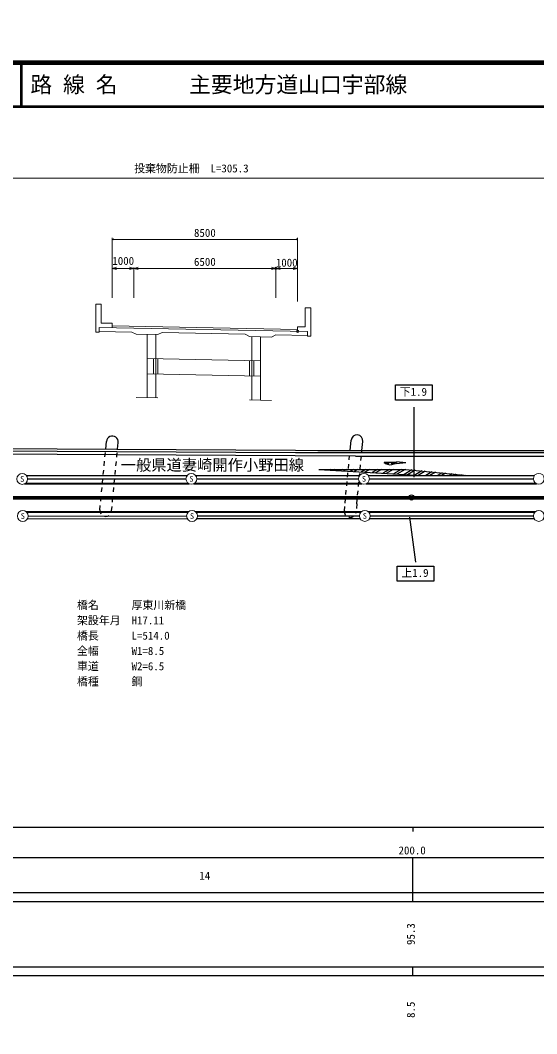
# Model space of a CAD drawing. Units: millimetres, scale not verified, with parts at other scales. Extents: x -622642 to 680000, y -103464 to 867584.
# Drawn here: x 178073 to 296387, y 157691 to 389710 of the extents above; entities that cross this region are included whole.
import ezdxf
from ezdxf.enums import TextEntityAlignment as Align

# ---------------------------------------------------------------- set-up
doc = ezdxf.new("R2010")
doc.units = ezdxf.units.MM
doc.header["$LTSCALE"] = 1000
doc.header["$PDMODE"] = 32
doc.header["$PDSIZE"] = 500
doc.linetypes.add('CHAIN', pattern=[18.5, 12, -1.5, 3.5, -1.5])
for name, color, linetype, lineweight in [('M-BGD', 7, 'Continuous', 25), ('M-BMK', 2, 'CHAIN', 13), ('M-BMK-SRVR', 3, 'Continuous', 25), ('M-STR-HTXT', 7, 'Continuous', 13), ('M-STR-STR1', 1, 'Continuous', 25), ('M-STR-STRC', 7, 'Continuous', 25), ('M-TTL', 7, 'Continuous', 140), ('M-TTL-BAND', 7, 'Continuous', 25), ('M-TTL-LINE', 7, 'Continuous', 50)]:
    doc.layers.add(name, color=color, linetype=linetype, lineweight=lineweight)
doc.layers.add('M-BMK-HTXT', color=7, linetype='Continuous')
doc.layers.add('M-TTL-TXT', color=7, linetype='Continuous')
doc.styles.add('ＭＳ ゴシック', font='')
doc.styles.get('ＭＳ ゴシック').set_extended_font_data('MS Gothic')

msp = doc.modelspace()

# ---------------------------------------------------------------- linework, layer by layer
at = {"layer": 'M-BGD'}
for p, q in [((197652, 291523), (197822, 293292)), ((200363, 291507), (200510, 293033)), ((253638, 291243), (253860, 293552)), ((256351, 291243), (256548, 293293)), ((241109, 290672), (67742, 291672)), ((197480, 289733), (197576, 290728)), ((200191, 289717), (200287, 290713)), ((246272, 290643), (241109, 290672)), ((337628, 290650), (246272, 290643)), ((253431, 289084), (253527, 290079)), ((253622, 291075), (253638, 291243)), ((256319, 290913), (256351, 291243)), ((197289, 287742), (197384, 288738)), ((200000, 287726), (200096, 288722)), ((253240, 287093), (253335, 288088)), ((255937, 286931), (256032, 287927)), ((256128, 288922), (256224, 289918)), ((197097, 285751), (197193, 286747)), ((199809, 285736), (199904, 286731)), ((253048, 285102), (253144, 286098)), ((255796, 285468), (255841, 285936)), ((179768, 284713), (216037, 284721)), ((196906, 283760), (197002, 284756)), ((199617, 283745), (199713, 284740)), ((218537, 284721), (255554, 284729)), ((252857, 283111), (252953, 284107)), ((255554, 282950), (255650, 283945)), ((258054, 284729), (270073, 284732)), ((270073, 284732), (295617, 284737)), ((196524, 279779), (196619, 280774)), ((196715, 281770), (196811, 282765)), ((199235, 279763), (199330, 280759)), ((199426, 281754), (199522, 282749)), ((252666, 281120), (252761, 282116)), ((255363, 280959), (255459, 281954)), ((196320, 277662), (196416, 278658)), ((196511, 279653), (196524, 279779)), ((199199, 279395), (199235, 279763)), ((252475, 279130), (252570, 280125)), ((255172, 278968), (255076, 277973)), ((255172, 278968), (255267, 279963)), ((179905, 276213), (216173, 276221)), ((196320, 277647), (196312, 277426)), ((196312, 277426), (196346, 277179)), ((196346, 277179), (196420, 276953)), ((196420, 276953), (196537, 276737)), ((196537, 276737), (196565, 276701)), ((197382, 276164), (197400, 276158)), ((197400, 276158), (197678, 276136)), ((197678, 276136), (197820, 276145)), ((197820, 276145), (198071, 276199)), ((198071, 276199), (198293, 276293)), ((198293, 276293), (198346, 276326)), ((198951, 277093), (198955, 277102)), ((198955, 277102), (199001, 277324)), ((199008, 277404), (199104, 278399)), ((218673, 276221), (255759, 276229)), ((252311, 277410), (252302, 277189)), ((252302, 277189), (252336, 276941)), ((252311, 277425), (252406, 278420)), ((252336, 276941), (252410, 276715)), ((252410, 276715), (252527, 276500)), ((252527, 276500), (252555, 276463)), ((254942, 276856), (254945, 276864)), ((254945, 276864), (254991, 277086)), ((258259, 276229), (269590, 276232)), ((269590, 276232), (295617, 276237)), ((253373, 275926), (253391, 275920)), ((253391, 275920), (253669, 275898)), ((253669, 275898), (253810, 275907)), ((253810, 275907), (254061, 275962)), ((254061, 275962), (254284, 276056)), ((254284, 276056), (254336, 276089))]:
    msp.add_line(p, q, dxfattribs=at)
for centre, radius, start, end in [((-137118, 382060), 485524, 349.53096, 349.53096), ((255204, 293423), 1350, 354.51204, 174.51204), ((199166, 293162), 1350, 354.51158, 174.51158)]:
    msp.add_arc(centre, radius, start, end, dxfattribs=at)
at = {"layer": 'M-BMK'}
msp.add_line((95680, 280408), (567080, 280573), dxfattribs=at)
at = {"layer": 'M-BMK-SRVR'}
msp.add_circle((267680, 280468), 600, dxfattribs=at)
at = {"layer": 'M-STR-HTXT'}
for p, q in [((371858, 353557), (67712, 353557)), ((199114, 326145), (199114, 339892)), ((199114, 339542), (199489, 339636)), ((241614, 339542), (199114, 339542)), ((199114, 339542), (199489, 339448)), ((241614, 339542), (241239, 339636)), ((241614, 339542), (241239, 339448)), ((241614, 325295), (241614, 339892)), ((199114, 332915), (200114, 333165)), ((204114, 332915), (199114, 332915)), ((199114, 332915), (200114, 332665)), ((204114, 332915), (203114, 333165)), ((204114, 332915), (203114, 332665)), ((204114, 332915), (205114, 333165)), ((204114, 333083), (204114, 326145)), ((236614, 332915), (204114, 332915)), ((204114, 332915), (205114, 332665)), ((236614, 332915), (235614, 333165)), ((236614, 332915), (235614, 332665)), ((236614, 332915), (237614, 333165)), ((241614, 332915), (236614, 332915)), ((236614, 332915), (237614, 332665)), ((236614, 326145), (236614, 332915)), ((241614, 332915), (240614, 333165)), ((241614, 332915), (240614, 332665)), ((241614, 326145), (241614, 332915)), ((236614, 330046), (236614, 326145)), ((195364, 324743), (196614, 324743)), ((195364, 318330), (195364, 324743)), ((196614, 320343), (196614, 324743)), ((243364, 323893), (244614, 323893)), ((243364, 319493), (243364, 323893)), ((244614, 323893), (244614, 317370)), ((196614, 320343), (197864, 320343)), ((197864, 320343), (199114, 320343)), ((199114, 320343), (199114, 319743)), ((195364, 318330), (196114, 318330)), ((196114, 318330), (196114, 319403)), ((196114, 319403), (243864, 318448)), ((196114, 318490), (203614, 318341)), ((199114, 319743), (199114, 319343)), ((199114, 319743), (241614, 318893)), ((203614, 318341), (204614, 317837)), ((209614, 317737), (210614, 318203)), ((210614, 318203), (229614, 317827)), ((241614, 319493), (241614, 318493)), ((241614, 319493), (243364, 319493)), ((243864, 318448), (243864, 317370)), ((204614, 317837), (209614, 317737)), ((207114, 317787), (207114, 303287)), ((209114, 317747), (209114, 312245)), ((229614, 317827), (230614, 317287)), ((230614, 317287), (235614, 317187)), ((231114, 317277), (231114, 311779)), ((233114, 317237), (233114, 302737)), ((235614, 317187), (236614, 317688)), ((236614, 317688), (243864, 317545)), ((244614, 317370), (243864, 317370)), ((207082, 312288), (233082, 311738)), ((208614, 312255), (208614, 308756)), ((209114, 312245), (209114, 308745)), ((209614, 312234), (209614, 308735)), ((230614, 311790), (230614, 308291)), ((231114, 311779), (231114, 308280)), ((231614, 311769), (231614, 308269)), ((207145, 308787), (233145, 308237)), ((209114, 308745), (209114, 303247)), ((231114, 308280), (231114, 302777)), ((204614, 303337), (209614, 303237)), ((230614, 302787), (235614, 302687))]:
    msp.add_line(p, q, dxfattribs=at)
for centre in [(178518, 284713), (217287, 284721), (256804, 284729), (296867, 284737), (178655, 276213), (217423, 276221), (257009, 276229), (296867, 276237)]:
    msp.add_circle(centre, 1250, dxfattribs=at)
for p in [(236614, 332915), (241614, 318493)]:
    msp.add_point(p, dxfattribs=at)
at = {"layer": 'M-STR-STR1'}
for p, q in [((67745, 292271), (241146, 291272)), ((241146, 291272), (246275, 291243)), ((246275, 291243), (337400, 291250)), ((179518, 285463), (216286, 285471)), ((218286, 285471), (255804, 285479)), ((257804, 285479), (270115, 285482)), ((270115, 285482), (295867, 285487)), ((179748, 275607), (216330, 275615)), ((218516, 275615), (255915, 275623)), ((258102, 275623), (269555, 275626)), ((269555, 275626), (295774, 275631))]:
    msp.add_line(p, q, dxfattribs=at)
at = {"layer": 'M-STR-STRC'}
for p, q in [((264029, 306228), (272429, 306228)), ((264029, 302728), (264029, 306228)), ((272429, 306228), (272429, 302728)), ((272429, 302728), (264029, 302728)), ((268317, 285090), (268293, 301126)), ((241064, 289968), (67738, 290911)), ((254865, 289893), (241064, 289969)), ((254865, 289893), (337881, 289900)), ((261435, 288469), (261435, 288319)), ((264235, 288469), (261435, 288469)), ((262335, 288319), (261435, 288319)), ((262485, 288169), (261735, 288169)), ((262835, 287869), (261735, 288169)), ((263935, 288169), (262835, 287869)), ((263185, 288169), (263035, 288319)), ((264235, 288319), (263035, 288319)), ((263935, 288169), (263185, 288169)), ((264235, 288619), (264235, 288469)), ((266435, 288394), (264235, 288619)), ((266435, 288394), (264235, 288169)), ((264235, 288319), (264235, 288169)), ((246434, 286893), (266435, 286894)), ((246434, 286893), (269977, 285482)), ((249119, 286893), (248866, 286747)), ((250019, 286893), (249681, 286698)), ((251819, 286893), (251312, 286600)), ((252719, 286893), (252127, 286551)), ((254519, 286893), (253758, 286454)), ((255419, 286893), (254573, 286405)), ((257219, 286893), (256204, 286307)), ((258120, 286893), (257020, 286258)), ((259920, 286894), (258650, 286161)), ((260820, 286894), (259466, 286112)), ((262620, 286894), (261096, 286014)), ((263520, 286894), (261912, 285965)), ((265320, 286894), (263542, 285867)), ((266220, 286894), (264358, 285818)), ((267786, 286759), (265988, 285721)), ((266435, 286894), (280548, 285484)), ((268554, 286682), (266804, 285672)), ((270088, 286529), (268434, 285574)), ((270855, 286452), (269250, 285525)), ((272390, 286299), (270975, 285482)), ((273157, 286222), (271875, 285482)), ((274691, 286069), (273675, 285482)), ((275459, 285992), (274576, 285483)), ((276993, 285839), (276376, 285483)), ((277760, 285762), (277277, 285483)), ((279295, 285609), (279077, 285484)), ((280062, 285532), (279977, 285484)), ((179043, 283578), (216775, 283581)), ((179288, 283728), (216524, 283731)), ((217798, 283581), (256305, 283583)), ((218049, 283731), (256049, 283733)), ((257303, 283583), (269997, 283584)), ((257559, 283733), (270005, 283734)), ((269997, 283584), (296336, 283605)), ((270005, 283734), (296093, 283755)), ((269832, 280703), (371408, 280792)), ((95680, 280683), (269833, 280703)), ((95680, 280533), (269833, 280553)), ((95680, 280283), (269821, 280303)), ((95680, 280133), (269821, 280153)), ((269821, 280303), (371408, 280392)), ((269821, 280153), (371408, 280242)), ((269833, 280553), (371408, 280642)), ((179365, 277242), (216708, 277246)), ((179544, 277092), (216530, 277096)), ((218138, 277246), (256288, 277251)), ((218315, 277096), (256112, 277101)), ((257729, 277251), (269651, 277252)), ((257904, 277101), (269642, 277102)), ((269642, 277102), (295987, 277125)), ((269651, 277252), (296171, 277276)), ((268675, 265669), (267315, 275946)), ((264400, 264769), (272800, 264769)), ((264400, 261269), (264400, 264769)), ((272800, 264769), (272800, 261269)), ((272800, 261269), (264400, 261269))]:
    msp.add_line(p, q, dxfattribs=at)
msp.add_arc((262335, 288169), 150, 0.00423, 90.00423, dxfattribs=at)
at = {"layer": 'M-TTL', "color": 2}
msp.add_line((680000, 380000), (40000, 380000), dxfattribs=at)
at = {"layer": 'M-TTL-BAND'}
for p, q in [((40000, 205000), (579000, 205000)), ((268000, 205000), (268000, 204000)), ((68000, 198000), (579000, 198000)), ((268000, 188000), (268000, 198000)), ((40000, 190000), (579000, 190000)), ((40000, 188000), (579000, 188000)), ((40000, 173000), (579000, 173000)), ((268000, 171000), (268000, 173000)), ((40000, 171000), (579000, 171000))]:
    msp.add_line(p, q, dxfattribs=at)
at = {"layer": 'M-TTL-LINE'}
for p, q in [((178250, 380000), (178250, 370000)), ((40000, 370000), (680000, 370000))]:
    msp.add_line(p, q, dxfattribs=at)

# ---------------------------------------------------------------- texts
at = {"layer": 'M-BMK-HTXT', "style": 'ＭＳ ゴシック'}
msp.add_text('一般県道妻崎開作小野田線', height=2566, dxfattribs=at).set_placement((222087, 287901), align=Align.MIDDLE_CENTER)
at = {"layer": 'M-STR-HTXT', "style": 'ＭＳ ゴシック'}
for s, height, p in [('投棄物防止柵\u3000L=305.3', 1833, (217268, 355800)), ('8500', 1833, (220364, 341042)), ('1000', 1833, (201661, 334623)), ('6500', 1833, (220364, 334410)), ('1000', 1833, (239114, 334218)), ('S', 1320, (178518, 284713)), ('S', 1320, (217287, 284721)), ('S', 1320, (256804, 284729)), ('S', 1320, (178655, 276213)), ('S', 1320, (217423, 276221)), ('S', 1320, (257009, 276229))]:
    msp.add_text(s, height=height, dxfattribs=at).set_placement(p, align=Align.MIDDLE_CENTER)
for s, p in [('橋名\u3000\u3000\u3000厚東川新橋', (191067, 255828)), ('架設年月\u3000H17.11', (191067, 252328)), ('橋長\u3000\u3000\u3000L=514.0', (191067, 248828)), ('全幅\u3000\u3000\u3000W1=8.5', (191067, 245328)), ('車道\u3000\u3000\u3000W2=6.5', (191067, 241828)), ('橋種\u3000\u3000\u3000鋼', (191067, 238328))]:
    msp.add_text(s, height=1833, dxfattribs=at).set_placement(p, align=Align.MIDDLE_LEFT)
at = {"layer": 'M-STR-STRC', "style": 'ＭＳ ゴシック'}
for s, p in [('下1.9', (268116, 303191)), ('上1.9', (268487, 261733))]:
    msp.add_text(s, height=1833, dxfattribs=at).set_placement(p, align=Align.BOTTOM_CENTER)
at = {"layer": 'M-TTL-BAND', "style": 'ＭＳ ゴシック'}
for s, p in [('200.0', (267844, 198195)), ('14', (220350, 192405))]:
    msp.add_text(s, height=1833, dxfattribs=at).set_placement(p, align=Align.BOTTOM_CENTER)
for s, p in [('95.3', (269000, 180500)), ('8.5', (269000, 163174))]:
    msp.add_text(s, height=1833, rotation=90, dxfattribs=at).set_placement(p, align=Align.BOTTOM_CENTER)
at = {"layer": 'M-TTL-TXT', "style": 'ＭＳ ゴシック'}
for s, p in [('路 線 名', (180380, 375000)), ('主要地方道山口宇部線', (216734, 375000))]:
    msp.add_text(s, height=3666, dxfattribs=at).set_placement(p, align=Align.MIDDLE_LEFT)

doc.saveas('drawing.dxf')
